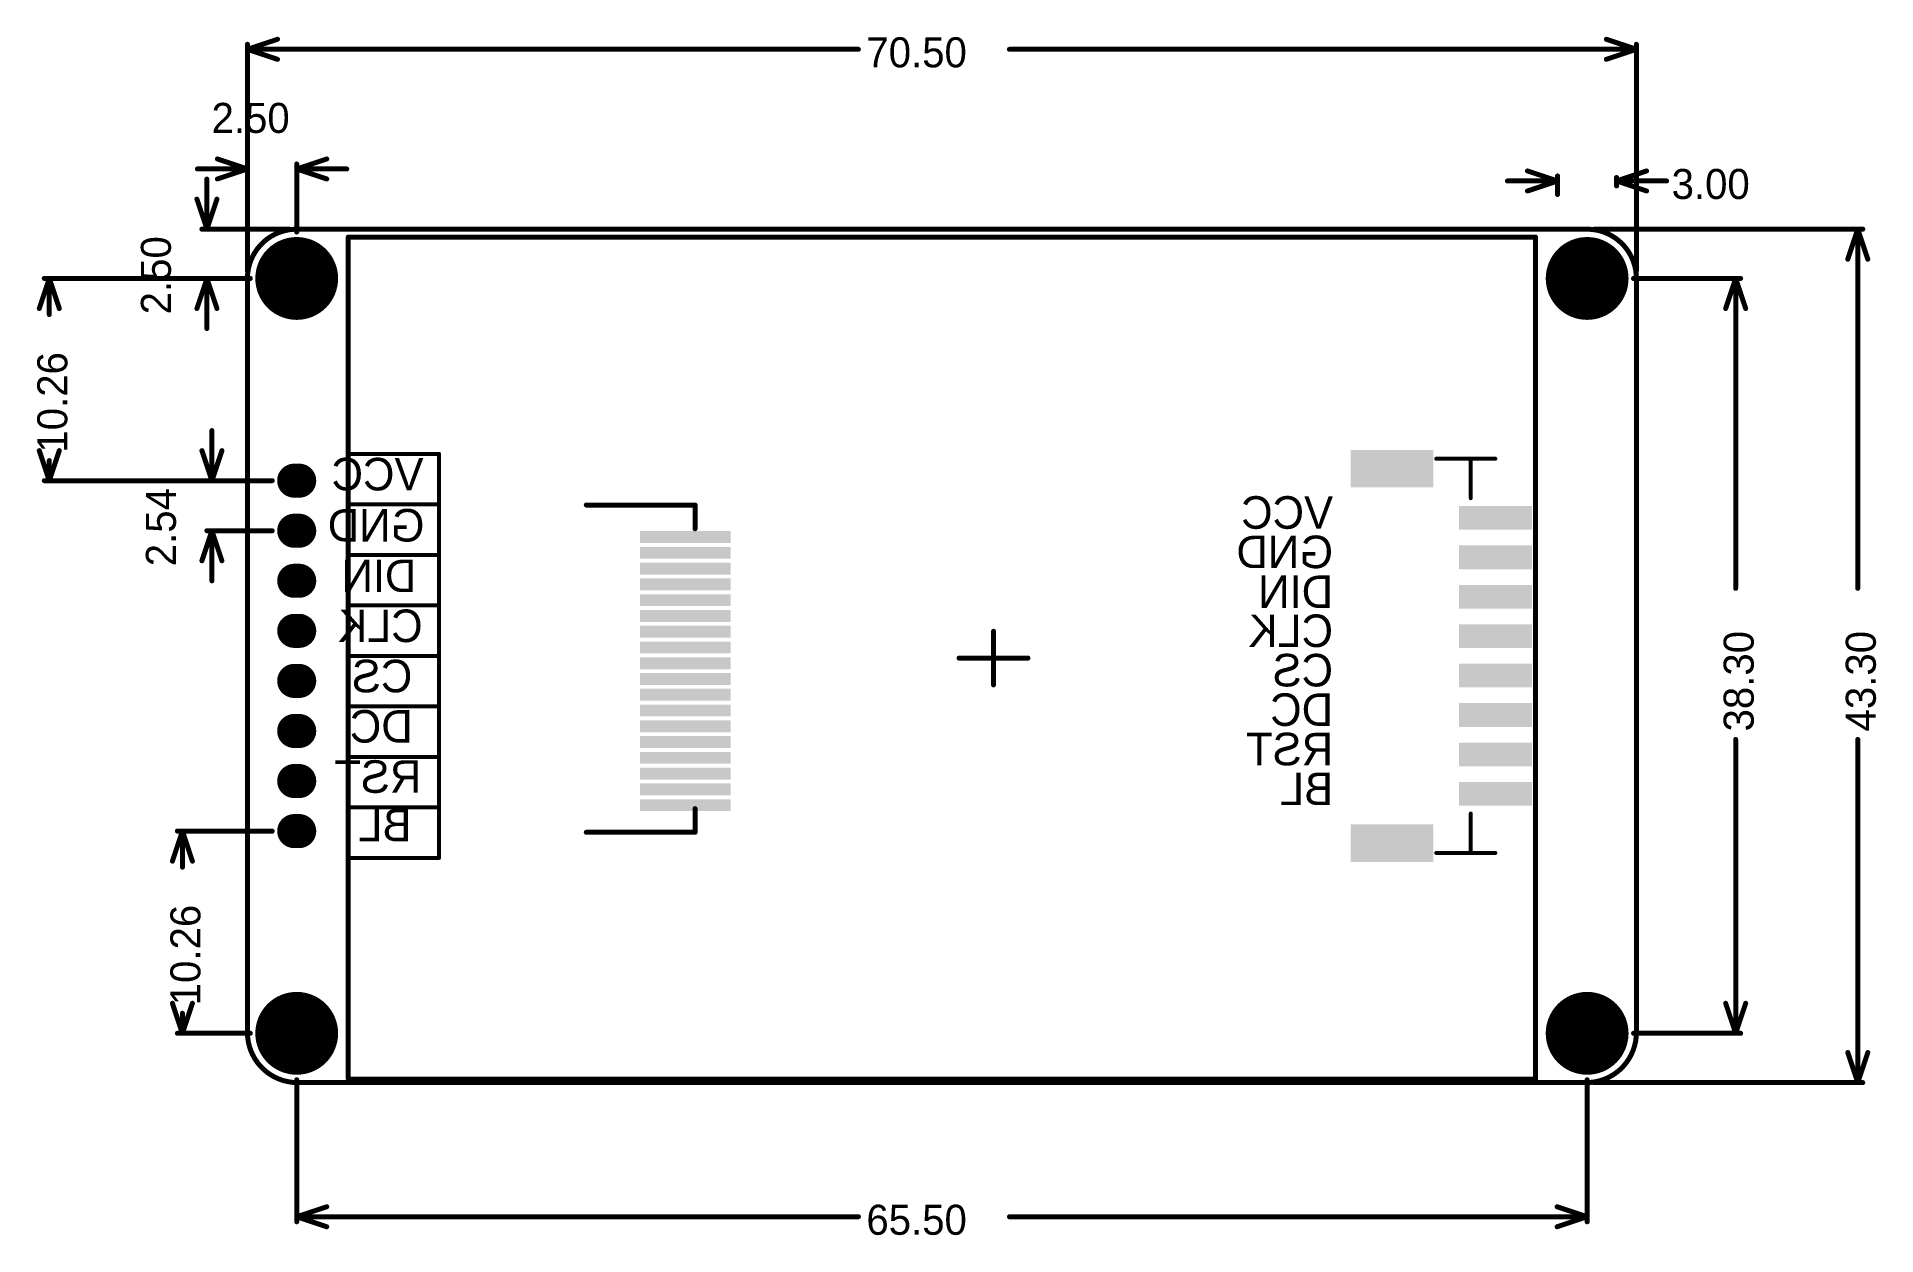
# Model space of a CAD drawing. Header units: millimetres. Extents: x 69.3 to 162.7, y 56.7 to 117.5.
import ezdxf

# ---------------------------------------------------------------- set-up
doc = ezdxf.new("R2010")
doc.units = ezdxf.units.MM
for name, color, linetype in [('BottomLayer', 5, 'Continuous'), ('BottomOverlay', 54, 'Continuous'), ('BottomPaste', 16, 'Continuous'), ('BottomSolder', 6, 'Continuous'), ('KeepOutLayer', 6, 'Continuous'), ('MultiLayer', 9, 'Continuous'), ('PadHoleLayer', 156, 'Continuous'), ('TopLayer', 1, 'Continuous'), ('TopOverlay', 2, 'Continuous'), ('TopPaste', 8, 'Continuous'), ('TopSolder', 216, 'Continuous')]:
    doc.layers.add(name, color=color, linetype=linetype)

# ---------------------------------------------------------------- blocks, each defined once
blk = doc.blocks.new('SIP_8_B_1')
at = {"layer": 'BottomLayer', "const_width": 1.524}
for points in [[(-0.127, 17.78), (0.127, 17.78)], [(-0.127, 15.24), (0.127, 15.24)], [(-0.127, 12.7), (0.127, 12.7)], [(-0.127, 10.16), (0.127, 10.16)], [(-0.127, 7.62), (0.127, 7.62)], [(-0.127, 5.08), (0.127, 5.08)], [(-0.127, 2.54), (0.127, 2.54)], [(-0.127, 0), (0.127, 0)]]:
    blk.add_lwpolyline(points, dxfattribs=at)
at = {"layer": 'BottomLayer', "const_width": 0.762}
for points in [[(-0.508, 17.78, 1), (0.254, 17.78, 1)], [(-0.254, 17.78, 1), (0.508, 17.78, 1)], [(-0.508, 15.24, 1), (0.254, 15.24, 1)], [(-0.254, 15.24, 1), (0.508, 15.24, 1)], [(-0.508, 12.7, 1), (0.254, 12.7, 1)], [(-0.254, 12.7, 1), (0.508, 12.7, 1)], [(-0.508, 10.16, 1), (0.254, 10.16, 1)], [(-0.254, 10.16, 1), (0.508, 10.16, 1)], [(-0.508, 7.62, 1), (0.254, 7.62, 1)], [(-0.254, 7.62, 1), (0.508, 7.62, 1)], [(-0.508, 5.08, 1), (0.254, 5.08, 1)], [(-0.254, 5.08, 1), (0.508, 5.08, 1)], [(-0.508, 2.54, 1), (0.254, 2.54, 1)], [(-0.254, 2.54, 1), (0.508, 2.54, 1)], [(-0.508, 0, 1), (0.254, 0, 1)], [(-0.254, 0, 1), (0.508, 0, 1)]]:
    blk.add_lwpolyline(points, format="xyb", close=True, dxfattribs=at)
at = {"layer": 'BottomSolder', "const_width": 1.7272}
for points in [[(-0.127, 17.78), (0.127, 17.78)], [(-0.127, 15.24), (0.127, 15.24)], [(-0.127, 12.7), (0.127, 12.7)], [(-0.127, 10.16), (0.127, 10.16)], [(-0.127, 7.62), (0.127, 7.62)], [(-0.127, 5.08), (0.127, 5.08)], [(-0.127, 2.54), (0.127, 2.54)], [(-0.127, 0), (0.127, 0)]]:
    blk.add_lwpolyline(points, dxfattribs=at)
at = {"layer": 'BottomSolder', "const_width": 0.8636}
for points in [[(-0.5588, 17.78, 1), (0.3048, 17.78, 1)], [(-0.3048, 17.78, 1), (0.5588, 17.78, 1)], [(-0.5588, 15.24, 1), (0.3048, 15.24, 1)], [(-0.3048, 15.24, 1), (0.5588, 15.24, 1)], [(-0.5588, 12.7, 1), (0.3048, 12.7, 1)], [(-0.3048, 12.7, 1), (0.5588, 12.7, 1)], [(-0.5588, 10.16, 1), (0.3048, 10.16, 1)], [(-0.3048, 10.16, 1), (0.5588, 10.16, 1)], [(-0.5588, 7.62, 1), (0.3048, 7.62, 1)], [(-0.3048, 7.62, 1), (0.5588, 7.62, 1)], [(-0.5588, 5.08, 1), (0.3048, 5.08, 1)], [(-0.3048, 5.08, 1), (0.5588, 5.08, 1)], [(-0.5588, 2.54, 1), (0.3048, 2.54, 1)], [(-0.3048, 2.54, 1), (0.5588, 2.54, 1)], [(-0.5588, 0, 1), (0.3048, 0, 1)], [(-0.3048, 0, 1), (0.5588, 0, 1)]]:
    blk.add_lwpolyline(points, format="xyb", close=True, dxfattribs=at)
at = {"layer": 'MultiLayer', "const_width": 1.524}
for points in [[(-0.127, 17.78), (0.127, 17.78)], [(-0.127, 15.24), (0.127, 15.24)], [(-0.127, 12.7), (0.127, 12.7)], [(-0.127, 10.16), (0.127, 10.16)], [(-0.127, 7.62), (0.127, 7.62)], [(-0.127, 5.08), (0.127, 5.08)], [(-0.127, 2.54), (0.127, 2.54)], [(-0.127, 0), (0.127, 0)]]:
    blk.add_lwpolyline(points, dxfattribs=at)
at = {"layer": 'MultiLayer', "const_width": 0.762}
for points in [[(-0.508, 17.78, 1), (0.254, 17.78, 1)], [(-0.254, 17.78, 1), (0.508, 17.78, 1)], [(-0.508, 15.24, 1), (0.254, 15.24, 1)], [(-0.254, 15.24, 1), (0.508, 15.24, 1)], [(-0.508, 12.7, 1), (0.254, 12.7, 1)], [(-0.254, 12.7, 1), (0.508, 12.7, 1)], [(-0.508, 10.16, 1), (0.254, 10.16, 1)], [(-0.254, 10.16, 1), (0.508, 10.16, 1)], [(-0.508, 7.62, 1), (0.254, 7.62, 1)], [(-0.254, 7.62, 1), (0.508, 7.62, 1)], [(-0.508, 5.08, 1), (0.254, 5.08, 1)], [(-0.254, 5.08, 1), (0.508, 5.08, 1)], [(-0.508, 2.54, 1), (0.254, 2.54, 1)], [(-0.254, 2.54, 1), (0.508, 2.54, 1)], [(-0.508, 0, 1), (0.254, 0, 1)], [(-0.254, 0, 1), (0.508, 0, 1)]]:
    blk.add_lwpolyline(points, format="xyb", close=True, dxfattribs=at)
at = {"layer": 'PadHoleLayer', "const_width": 0.4445}
for points in [[(-0.22225, 17.78, 1), (0.22225, 17.78, 1)], [(-0.22225, 15.24, 1), (0.22225, 15.24, 1)], [(-0.22225, 12.7, 1), (0.22225, 12.7, 1)], [(-0.22225, 10.16, 1), (0.22225, 10.16, 1)], [(-0.22225, 7.62, 1), (0.22225, 7.62, 1)], [(-0.22225, 5.08, 1), (0.22225, 5.08, 1)], [(-0.22225, 2.54, 1), (0.22225, 2.54, 1)], [(-0.22225, 0, 1), (0.22225, 0, 1)]]:
    blk.add_lwpolyline(points, format="xyb", close=True, dxfattribs=at)
at = {"layer": 'TopLayer', "const_width": 1.524}
for points in [[(-0.127, 17.78), (0.127, 17.78)], [(-0.127, 15.24), (0.127, 15.24)], [(-0.127, 12.7), (0.127, 12.7)], [(-0.127, 10.16), (0.127, 10.16)], [(-0.127, 7.62), (0.127, 7.62)], [(-0.127, 5.08), (0.127, 5.08)], [(-0.127, 2.54), (0.127, 2.54)], [(-0.127, 0), (0.127, 0)]]:
    blk.add_lwpolyline(points, dxfattribs=at)
at = {"layer": 'TopLayer', "const_width": 0.762}
for points in [[(-0.508, 17.78, 1), (0.254, 17.78, 1)], [(-0.254, 17.78, 1), (0.508, 17.78, 1)], [(-0.508, 15.24, 1), (0.254, 15.24, 1)], [(-0.254, 15.24, 1), (0.508, 15.24, 1)], [(-0.508, 12.7, 1), (0.254, 12.7, 1)], [(-0.254, 12.7, 1), (0.508, 12.7, 1)], [(-0.508, 10.16, 1), (0.254, 10.16, 1)], [(-0.254, 10.16, 1), (0.508, 10.16, 1)], [(-0.508, 7.62, 1), (0.254, 7.62, 1)], [(-0.254, 7.62, 1), (0.508, 7.62, 1)], [(-0.508, 5.08, 1), (0.254, 5.08, 1)], [(-0.254, 5.08, 1), (0.508, 5.08, 1)], [(-0.508, 2.54, 1), (0.254, 2.54, 1)], [(-0.254, 2.54, 1), (0.508, 2.54, 1)], [(-0.508, 0, 1), (0.254, 0, 1)], [(-0.254, 0, 1), (0.508, 0, 1)]]:
    blk.add_lwpolyline(points, format="xyb", close=True, dxfattribs=at)
at = {"layer": 'TopSolder', "const_width": 1.7272}
for points in [[(-0.127, 17.78), (0.127, 17.78)], [(-0.127, 15.24), (0.127, 15.24)], [(-0.127, 12.7), (0.127, 12.7)], [(-0.127, 10.16), (0.127, 10.16)], [(-0.127, 7.62), (0.127, 7.62)], [(-0.127, 5.08), (0.127, 5.08)], [(-0.127, 2.54), (0.127, 2.54)], [(-0.127, 0), (0.127, 0)]]:
    blk.add_lwpolyline(points, dxfattribs=at)
at = {"layer": 'TopSolder', "const_width": 0.8636}
for points in [[(-0.5588, 17.78, 1), (0.3048, 17.78, 1)], [(-0.3048, 17.78, 1), (0.5588, 17.78, 1)], [(-0.5588, 15.24, 1), (0.3048, 15.24, 1)], [(-0.3048, 15.24, 1), (0.5588, 15.24, 1)], [(-0.5588, 12.7, 1), (0.3048, 12.7, 1)], [(-0.3048, 12.7, 1), (0.5588, 12.7, 1)], [(-0.5588, 10.16, 1), (0.3048, 10.16, 1)], [(-0.3048, 10.16, 1), (0.5588, 10.16, 1)], [(-0.5588, 7.62, 1), (0.3048, 7.62, 1)], [(-0.3048, 7.62, 1), (0.5588, 7.62, 1)], [(-0.5588, 5.08, 1), (0.3048, 5.08, 1)], [(-0.3048, 5.08, 1), (0.5588, 5.08, 1)], [(-0.5588, 2.54, 1), (0.3048, 2.54, 1)], [(-0.3048, 2.54, 1), (0.5588, 2.54, 1)], [(-0.5588, 0, 1), (0.3048, 0, 1)], [(-0.3048, 0, 1), (0.5588, 0, 1)]]:
    blk.add_lwpolyline(points, format="xyb", close=True, dxfattribs=at)
blk = doc.blocks.new('SMT_PH2_0_8P_B_3')
at = {"layer": 'BottomLayer'}
for points in [[(-8.65, 0.625), (-8.65, 4.625), (-10.35, 0.625), (-10.35, 4.625)], [(10.35, 0.625), (10.35, 4.625), (8.65, 0.625), (8.65, 4.625)], [(-6.5, -4.375), (-6.5, -0.875), (-7.5, -4.375), (-7.5, -0.875)], [(-4.5, -4.375), (-4.5, -0.875), (-5.5, -4.375), (-5.5, -0.875)], [(-2.5, -4.375), (-2.5, -0.875), (-3.5, -4.375), (-3.5, -0.875)], [(-0.5, -4.375), (-0.5, -0.875), (-1.5, -4.375), (-1.5, -0.875)], [(1.5, -4.375), (1.5, -0.875), (0.5, -4.375), (0.5, -0.875)], [(3.5, -4.375), (3.5, -0.875), (2.5, -4.375), (2.5, -0.875)], [(5.5, -4.375), (5.5, -0.875), (4.5, -4.375), (4.5, -0.875)], [(7.5, -4.375), (7.5, -0.875), (6.5, -4.375), (6.5, -0.875)]]:
    blk.add_solid(points, dxfattribs=at)
at = {"layer": 'BottomOverlay', "const_width": 0.203}
for points in [[(-10, -2.625), (-10, 0.375)], [(10, -2.625), (10, 0.375)], [(-8, -1.375), (-10, -1.375)], [(10, -1.375), (8, -1.375)]]:
    blk.add_lwpolyline(points, dxfattribs=at)
at = {"layer": 'BottomOverlay', "const_width": 0.102}
for points in [[(-10.051, 0.375, 1), (-9.949, 0.375, 1)], [(9.949, 0.375, 1), (10.051, 0.375, 1)], [(-10.051, -1.375, 1), (-9.949, -1.375, 1)], [(-8.051, -1.375, 1), (-7.949, -1.375, 1)], [(7.949, -1.375, 1), (8.051, -1.375, 1)], [(9.949, -1.375, 1), (10.051, -1.375, 1)], [(-10.051, -2.625, 1), (-9.949, -2.625, 1)], [(9.949, -2.625, 1), (10.051, -2.625, 1)]]:
    blk.add_lwpolyline(points, format="xyb", close=True, dxfattribs=at)
at = {"layer": 'BottomPaste'}
for points in [[(-8.65, 0.625), (-8.65, 4.625), (-10.35, 0.625), (-10.35, 4.625)], [(10.35, 0.625), (10.35, 4.625), (8.65, 0.625), (8.65, 4.625)], [(-6.5, -4.375), (-6.5, -0.875), (-7.5, -4.375), (-7.5, -0.875)], [(-4.5, -4.375), (-4.5, -0.875), (-5.5, -4.375), (-5.5, -0.875)], [(-2.5, -4.375), (-2.5, -0.875), (-3.5, -4.375), (-3.5, -0.875)], [(-0.5, -4.375), (-0.5, -0.875), (-1.5, -4.375), (-1.5, -0.875)], [(1.5, -4.375), (1.5, -0.875), (0.5, -4.375), (0.5, -0.875)], [(3.5, -4.375), (3.5, -0.875), (2.5, -4.375), (2.5, -0.875)], [(5.5, -4.375), (5.5, -0.875), (4.5, -4.375), (4.5, -0.875)], [(7.5, -4.375), (7.5, -0.875), (6.5, -4.375), (6.5, -0.875)]]:
    blk.add_solid(points, dxfattribs=at)
at = {"layer": 'BottomSolder'}
for points in [[(-8.548, 0.523), (-8.548, 4.727), (-10.452, 0.523), (-10.452, 4.727)], [(10.452, 0.523), (10.452, 4.727), (8.548, 0.523), (8.548, 4.727)], [(-6.398, -4.477), (-6.398, -0.773), (-7.602, -4.477), (-7.602, -0.773)], [(-4.398, -4.477), (-4.398, -0.773), (-5.602, -4.477), (-5.602, -0.773)], [(-2.398, -4.477), (-2.398, -0.773), (-3.602, -4.477), (-3.602, -0.773)], [(-0.398, -4.477), (-0.398, -0.773), (-1.602, -4.477), (-1.602, -0.773)], [(1.602, -4.477), (1.602, -0.773), (0.398, -4.477), (0.398, -0.773)], [(3.602, -4.477), (3.602, -0.773), (2.398, -4.477), (2.398, -0.773)], [(5.602, -4.477), (5.602, -0.773), (4.398, -4.477), (4.398, -0.773)], [(7.602, -4.477), (7.602, -0.773), (6.398, -4.477), (6.398, -0.773)]]:
    blk.add_solid(points, dxfattribs=at)
blk = doc.blocks.new('2_4_____LCD_M______4')
at = {"layer": 'TopLayer'}
for points in [[(15.02, 14.9), (15.42, 14.9), (15.02, 19.3), (15.42, 19.3)], [(15.82, 14.9), (16.22, 14.9), (15.82, 19.3), (16.22, 19.3)], [(16.62, 14.9), (17.02, 14.9), (16.62, 19.3), (17.02, 19.3)], [(17.42, 14.9), (17.82, 14.9), (17.42, 19.3), (17.82, 19.3)], [(18.22, 14.9), (18.62, 14.9), (18.22, 19.3), (18.62, 19.3)], [(19.02, 14.9), (19.42, 14.9), (19.02, 19.3), (19.42, 19.3)], [(19.82, 14.9), (20.22, 14.9), (19.82, 19.3), (20.22, 19.3)], [(20.62, 14.9), (21.02, 14.9), (20.62, 19.3), (21.02, 19.3)], [(21.42, 14.9), (21.82, 14.9), (21.42, 19.3), (21.82, 19.3)], [(22.22, 14.9), (22.62, 14.9), (22.22, 19.3), (22.62, 19.3)], [(23.02, 14.9), (23.42, 14.9), (23.02, 19.3), (23.42, 19.3)], [(23.82, 14.9), (24.22, 14.9), (23.82, 19.3), (24.22, 19.3)], [(24.62, 14.9), (25.02, 14.9), (24.62, 19.3), (25.02, 19.3)], [(25.42, 14.9), (25.82, 14.9), (25.42, 19.3), (25.82, 19.3)], [(26.22, 14.9), (26.62, 14.9), (26.22, 19.3), (26.62, 19.3)], [(27.02, 14.9), (27.42, 14.9), (27.02, 19.3), (27.42, 19.3)], [(27.82, 14.9), (28.22, 14.9), (27.82, 19.3), (28.22, 19.3)], [(28.62, 14.9), (29.02, 14.9), (28.62, 19.3), (29.02, 19.3)]]:
    blk.add_solid(points, dxfattribs=at)
at = {"layer": 'TopOverlay', "const_width": 0.254}
for points in [[(0, 0), (0, 60.26)], [(42.72, 60.26), (0, 60.26)], [(42.72, 0), (42.72, 60.26)], [(21.36, 31), (21.36, 34.5)], [(22.72, 32.75), (20, 32.75)], [(42.72, 0), (0, 0)]]:
    blk.add_lwpolyline(points, dxfattribs=at)
at = {"layer": 'TopOverlay', "const_width": 0.127}
for points in [[(-0.064, 60.26, 1), (0.064, 60.26, 1)], [(-0.064, 60.26, 1), (0.064, 60.26, 1)], [(42.657, 60.26, 1), (42.784, 60.26, 1)], [(42.657, 60.26, 1), (42.784, 60.26, 1)], [(21.297, 34.5, 1), (21.424, 34.5, 1)], [(19.937, 32.75, 1), (20.064, 32.75, 1)], [(22.657, 32.75, 1), (22.784, 32.75, 1)], [(21.297, 31, 1), (21.424, 31, 1)], [(-0.064, 0, 1), (0.064, 0, 1)], [(-0.064, 0, 1), (0.064, 0, 1)], [(42.657, 0, 1), (42.784, 0, 1)], [(42.657, 0, 1), (42.784, 0, 1)]]:
    blk.add_lwpolyline(points, format="xyb", close=True, dxfattribs=at)
at = {"layer": 'TopPaste'}
for points in [[(15.02, 14.9), (15.42, 14.9), (15.02, 19.3), (15.42, 19.3)], [(15.82, 14.9), (16.22, 14.9), (15.82, 19.3), (16.22, 19.3)], [(16.62, 14.9), (17.02, 14.9), (16.62, 19.3), (17.02, 19.3)], [(17.42, 14.9), (17.82, 14.9), (17.42, 19.3), (17.82, 19.3)], [(18.22, 14.9), (18.62, 14.9), (18.22, 19.3), (18.62, 19.3)], [(19.02, 14.9), (19.42, 14.9), (19.02, 19.3), (19.42, 19.3)], [(19.82, 14.9), (20.22, 14.9), (19.82, 19.3), (20.22, 19.3)], [(20.62, 14.9), (21.02, 14.9), (20.62, 19.3), (21.02, 19.3)], [(21.42, 14.9), (21.82, 14.9), (21.42, 19.3), (21.82, 19.3)], [(22.22, 14.9), (22.62, 14.9), (22.22, 19.3), (22.62, 19.3)], [(23.02, 14.9), (23.42, 14.9), (23.02, 19.3), (23.42, 19.3)], [(23.82, 14.9), (24.22, 14.9), (23.82, 19.3), (24.22, 19.3)], [(24.62, 14.9), (25.02, 14.9), (24.62, 19.3), (25.02, 19.3)], [(25.42, 14.9), (25.82, 14.9), (25.42, 19.3), (25.82, 19.3)], [(26.22, 14.9), (26.62, 14.9), (26.22, 19.3), (26.62, 19.3)], [(27.02, 14.9), (27.42, 14.9), (27.02, 19.3), (27.42, 19.3)], [(27.82, 14.9), (28.22, 14.9), (27.82, 19.3), (28.22, 19.3)], [(28.62, 14.9), (29.02, 14.9), (28.62, 19.3), (29.02, 19.3)]]:
    blk.add_solid(points, dxfattribs=at)
at = {"layer": 'TopSolder'}
for points in [[(14.918, 14.798), (15.522, 14.798), (14.918, 19.402), (15.522, 19.402)], [(15.718, 14.798), (16.322, 14.798), (15.718, 19.402), (16.322, 19.402)], [(16.518, 14.798), (17.122, 14.798), (16.518, 19.402), (17.122, 19.402)], [(17.318, 14.798), (17.922, 14.798), (17.318, 19.402), (17.922, 19.402)], [(18.118, 14.798), (18.722, 14.798), (18.118, 19.402), (18.722, 19.402)], [(18.918, 14.798), (19.522, 14.798), (18.918, 19.402), (19.522, 19.402)], [(19.718, 14.798), (20.322, 14.798), (19.718, 19.402), (20.322, 19.402)], [(20.518, 14.798), (21.122, 14.798), (20.518, 19.402), (21.122, 19.402)], [(21.318, 14.798), (21.922, 14.798), (21.318, 19.402), (21.922, 19.402)], [(22.118, 14.798), (22.722, 14.798), (22.118, 19.402), (22.722, 19.402)], [(22.918, 14.798), (23.522, 14.798), (22.918, 19.402), (23.522, 19.402)], [(23.718, 14.798), (24.322, 14.798), (23.718, 19.402), (24.322, 19.402)], [(24.518, 14.798), (25.122, 14.798), (24.518, 19.402), (25.122, 19.402)], [(25.318, 14.798), (25.922, 14.798), (25.318, 19.402), (25.922, 19.402)], [(26.118, 14.798), (26.722, 14.798), (26.118, 19.402), (26.722, 19.402)], [(26.918, 14.798), (27.522, 14.798), (26.918, 19.402), (27.522, 19.402)], [(27.718, 14.798), (28.322, 14.798), (27.718, 19.402), (28.322, 19.402)], [(28.518, 14.798), (29.122, 14.798), (28.518, 19.402), (29.122, 19.402)]]:
    blk.add_solid(points, dxfattribs=at)

msp = doc.modelspace()

# ---------------------------------------------------------------- linework, layer by layer
at = {"layer": 'BottomLayer', "const_width": 2}
for points in [[(81.506, 105.265, 1), (83.506, 105.265, 1)], [(147.006, 105.265, 1), (149.006, 105.265, 1)], [(81.506, 66.965, 1), (83.506, 66.965, 1)], [(147.006, 66.965, 1), (149.006, 66.965, 1)]]:
    msp.add_lwpolyline(points, format="xyb", close=True, dxfattribs=at)
at = {"layer": 'BottomOverlay', "const_width": 0.203}
for points in [[(85.133, 96.365), (89.731, 96.365)], [(85.133, 75.868), (85.133, 96.365)], [(89.731, 75.868), (89.731, 96.312)], [(85.133, 93.803), (89.705, 93.803)], [(85.133, 91.241), (89.705, 91.241)], [(85.133, 88.679), (89.705, 88.679)], [(85.133, 86.117), (89.705, 86.117)], [(85.133, 83.554), (89.705, 83.554)], [(85.133, 80.992), (89.705, 80.992)], [(85.133, 78.43), (89.705, 78.43)], [(85.133, 75.868), (89.731, 75.868)]]:
    msp.add_lwpolyline(points, dxfattribs=at)
at = {"layer": 'BottomOverlay', "const_width": 0.102}
for points in [[(85.083, 96.365, 1), (85.184, 96.365, 1)], [(85.083, 96.365, 1), (85.184, 96.365, 1)], [(89.68, 96.365, 1), (89.782, 96.365, 1)], [(89.68, 96.312, 1), (89.782, 96.312, 1)], [(85.083, 93.803, 1), (85.184, 93.803, 1)], [(89.655, 93.803, 1), (89.756, 93.803, 1)], [(85.083, 91.241, 1), (85.184, 91.241, 1)], [(89.655, 91.241, 1), (89.756, 91.241, 1)], [(85.083, 88.679, 1), (85.184, 88.679, 1)], [(89.655, 88.679, 1), (89.756, 88.679, 1)], [(85.083, 86.117, 1), (85.184, 86.117, 1)], [(89.655, 86.117, 1), (89.756, 86.117, 1)], [(85.083, 83.554, 1), (85.184, 83.554, 1)], [(89.655, 83.554, 1), (89.756, 83.554, 1)], [(85.083, 80.992, 1), (85.184, 80.992, 1)], [(89.655, 80.992, 1), (89.756, 80.992, 1)], [(85.083, 78.43, 1), (85.184, 78.43, 1)], [(89.655, 78.43, 1), (89.756, 78.43, 1)], [(85.083, 75.868, 1), (85.184, 75.868, 1)], [(85.083, 75.868, 1), (85.184, 75.868, 1)], [(89.68, 75.868, 1), (89.782, 75.868, 1)], [(89.68, 75.868, 1), (89.782, 75.868, 1)]]:
    msp.add_lwpolyline(points, format="xyb", close=True, dxfattribs=at)
at = {"layer": 'BottomSolder', "const_width": 2.102}
for points in [[(81.456, 105.265, 1), (83.557, 105.265, 1)], [(146.956, 105.265, 1), (149.057, 105.265, 1)], [(81.456, 66.965, 1), (83.557, 66.965, 1)], [(146.956, 66.965, 1), (149.057, 66.965, 1)]]:
    msp.add_lwpolyline(points, format="xyb", close=True, dxfattribs=at)
at = {"layer": 'KeepOutLayer', "const_width": 0.254}
for points in [[(80.006, 116.891), (81.53, 117.399)], [(80.006, 105.646), (80.006, 117.145)], [(80.006, 116.891), (111.016, 116.891)], [(80.006, 116.891), (81.53, 116.383)], [(118.684, 116.891), (150.506, 116.891)], [(148.982, 117.399), (150.506, 116.891)], [(148.982, 116.383), (150.506, 116.891)], [(150.506, 105.646), (150.506, 117.145)], [(78.482, 111.328), (80.006, 110.82)], [(80.006, 105.646), (80.006, 111.074)], [(82.506, 110.82), (84.03, 111.328)], [(82.506, 107.621), (82.506, 111.074)], [(77.466, 110.82), (80.006, 110.82)], [(77.949, 107.765), (77.949, 110.305)], [(78.482, 110.312), (80.006, 110.82)], [(82.506, 110.82), (85.046, 110.82)], [(82.506, 110.82), (84.03, 110.312)], [(143.964, 110.211), (146.504, 110.211)], [(144.98, 110.719), (146.504, 110.211)], [(144.98, 109.703), (146.504, 110.211)], [(146.504, 109.525), (146.504, 110.465)], [(149.501, 110.211), (151.025, 110.719)], [(149.501, 109.957), (149.501, 110.389)], [(149.501, 110.211), (152.041, 110.211)], [(149.501, 110.211), (151.025, 109.703)], [(77.441, 109.289), (77.949, 107.765)], [(77.949, 107.765), (78.457, 109.289)], [(77.695, 107.765), (82.125, 107.765)], [(82.506, 107.765), (148.006, 107.765)], [(148.387, 107.765), (161.998, 107.765)], [(161.236, 106.241), (161.744, 107.765)], [(161.744, 89.543), (161.744, 107.765)], [(161.744, 107.765), (162.252, 106.241)], [(69.44, 103.741), (69.948, 105.265)], [(69.694, 105.265), (80.151, 105.265)], [(69.948, 103.436), (69.948, 105.265)], [(69.948, 105.265), (70.456, 103.741)], [(77.441, 103.741), (77.949, 105.265)], [(77.695, 105.265), (80.151, 105.265)], [(77.949, 102.725), (77.949, 105.265)], [(77.949, 105.265), (78.457, 103.741)], [(80.006, 67.005), (80.006, 105.265)], [(150.362, 105.265), (155.8, 105.265)], [(150.506, 67.005), (150.506, 105.265)], [(155.038, 103.741), (155.546, 105.265)], [(155.546, 89.543), (155.546, 105.265)], [(155.546, 105.265), (156.054, 103.741)], [(78.203, 95.005), (78.203, 97.545)], [(69.44, 96.529), (69.948, 95.005)], [(69.948, 95.005), (70.456, 96.529)], [(77.695, 96.529), (78.203, 95.005)], [(78.203, 95.005), (78.711, 96.529)], [(69.948, 95.005), (69.948, 96.022)], [(69.694, 95.005), (81.262, 95.005)], [(77.949, 95.005), (81.262, 95.005)], [(77.695, 90.941), (78.203, 92.465)], [(77.949, 92.465), (81.262, 92.465)], [(78.203, 89.925), (78.203, 92.465)], [(78.203, 92.465), (78.711, 90.941)], [(155.546, 66.965), (155.546, 81.875)], [(161.744, 64.465), (161.744, 81.875)], [(76.196, 75.701), (76.704, 77.225)], [(76.45, 77.225), (81.262, 77.225)], [(76.704, 75.396), (76.704, 77.225)], [(76.704, 77.225), (77.212, 75.701)], [(76.196, 68.489), (76.704, 66.965)], [(76.704, 66.965), (77.212, 68.489)], [(155.038, 68.489), (155.546, 66.965)], [(155.546, 66.965), (156.054, 68.489)], [(76.704, 66.965), (76.704, 67.982)], [(76.45, 66.965), (80.151, 66.965)], [(150.362, 66.965), (155.8, 66.965)], [(161.236, 65.989), (161.744, 64.465)], [(161.744, 64.465), (162.252, 65.989)], [(82.506, 57.404), (82.506, 64.61)], [(82.546, 64.465), (147.966, 64.465)], [(148.006, 57.404), (148.006, 64.61)], [(148.347, 64.465), (161.998, 64.465)], [(82.506, 57.658), (84.03, 58.166)], [(146.482, 58.166), (148.006, 57.658)], [(82.506, 57.658), (111.016, 57.658)], [(82.506, 57.658), (84.03, 57.15)], [(118.684, 57.658), (148.006, 57.658)], [(146.482, 57.15), (148.006, 57.658)]]:
    msp.add_lwpolyline(points, dxfattribs=at)
at = {"layer": 'KeepOutLayer', "const_width": 0.127}
for points in [[(79.943, 117.145, 1), (80.07, 117.145, 1)], [(79.943, 116.891, 1), (80.07, 116.891, 1)], [(79.943, 116.891, 1), (80.07, 116.891, 1)], [(79.943, 116.891, 1), (80.07, 116.891, 1)], [(81.467, 117.399, 1), (81.594, 117.399, 1)], [(110.952, 116.891, 1), (111.079, 116.891, 1)], [(118.621, 116.891, 1), (118.748, 116.891, 1)], [(148.919, 117.399, 1), (149.046, 117.399, 1)], [(150.443, 117.145, 1), (150.57, 117.145, 1)], [(150.443, 116.891, 1), (150.57, 116.891, 1)], [(150.443, 116.891, 1), (150.57, 116.891, 1)], [(150.443, 116.891, 1), (150.57, 116.891, 1)], [(81.467, 116.383, 1), (81.594, 116.383, 1)], [(148.919, 116.383, 1), (149.046, 116.383, 1)], [(78.419, 111.328, 1), (78.546, 111.328, 1)], [(79.943, 111.074, 1), (80.07, 111.074, 1)], [(82.443, 111.074, 1), (82.57, 111.074, 1)], [(83.967, 111.328, 1), (84.094, 111.328, 1)], [(77.403, 110.82, 1), (77.53, 110.82, 1)], [(77.885, 110.305, 1), (78.012, 110.305, 1)], [(78.419, 110.312, 1), (78.546, 110.312, 1)], [(79.943, 110.82, 1), (80.07, 110.82, 1)], [(79.943, 110.82, 1), (80.07, 110.82, 1)], [(79.943, 110.82, 1), (80.07, 110.82, 1)], [(82.443, 110.82, 1), (82.57, 110.82, 1)], [(82.443, 110.82, 1), (82.57, 110.82, 1)], [(82.443, 110.82, 1), (82.57, 110.82, 1)], [(83.967, 110.312, 1), (84.094, 110.312, 1)], [(84.983, 110.82, 1), (85.11, 110.82, 1)], [(143.9, 110.211, 1), (144.027, 110.211, 1)], [(144.916, 110.719, 1), (145.043, 110.719, 1)], [(146.44, 110.465, 1), (146.567, 110.465, 1)], [(146.44, 110.211, 1), (146.567, 110.211, 1)], [(146.44, 110.211, 1), (146.567, 110.211, 1)], [(146.44, 110.211, 1), (146.567, 110.211, 1)], [(149.437, 110.389, 1), (149.564, 110.389, 1)], [(149.437, 110.211, 1), (149.564, 110.211, 1)], [(149.437, 110.211, 1), (149.564, 110.211, 1)], [(149.437, 110.211, 1), (149.564, 110.211, 1)], [(150.961, 110.719, 1), (151.088, 110.719, 1)], [(151.977, 110.211, 1), (152.104, 110.211, 1)], [(77.377, 109.289, 1), (77.504, 109.289, 1)], [(78.393, 109.289, 1), (78.52, 109.289, 1)], [(144.916, 109.703, 1), (145.043, 109.703, 1)], [(146.44, 109.525, 1), (146.567, 109.525, 1)], [(149.437, 109.957, 1), (149.564, 109.957, 1)], [(150.961, 109.703, 1), (151.088, 109.703, 1)], [(77.631, 107.765, 1), (77.758, 107.765, 1)], [(77.885, 107.765, 1), (78.012, 107.765, 1)], [(77.885, 107.765, 1), (78.012, 107.765, 1)], [(77.885, 107.765, 1), (78.012, 107.765, 1)], [(82.062, 107.765, 1), (82.189, 107.765, 1)], [(82.443, 107.765, 1), (82.57, 107.765, 1)], [(82.443, 107.765, 1), (82.57, 107.765, 1)], [(82.443, 107.621, 1), (82.57, 107.621, 1)], [(147.943, 107.765, 1), (148.07, 107.765, 1)], [(147.943, 107.765, 1), (148.07, 107.765, 1)], [(148.324, 107.765, 1), (148.451, 107.765, 1)], [(161.68, 107.765, 1), (161.807, 107.765, 1)], [(161.68, 107.765, 1), (161.807, 107.765, 1)], [(161.68, 107.765, 1), (161.807, 107.765, 1)], [(161.934, 107.765, 1), (162.061, 107.765, 1)], [(79.943, 105.646, 1), (80.07, 105.646, 1)], [(79.943, 105.646, 1), (80.07, 105.646, 1)], [(150.443, 105.646, 1), (150.57, 105.646, 1)], [(161.172, 106.241, 1), (161.299, 106.241, 1)], [(162.188, 106.241, 1), (162.315, 106.241, 1)], [(69.63, 105.265, 1), (69.757, 105.265, 1)], [(69.884, 105.265, 1), (70.011, 105.265, 1)], [(69.884, 105.265, 1), (70.011, 105.265, 1)], [(69.884, 105.265, 1), (70.011, 105.265, 1)], [(77.631, 105.265, 1), (77.758, 105.265, 1)], [(77.885, 105.265, 1), (78.012, 105.265, 1)], [(77.885, 105.265, 1), (78.012, 105.265, 1)], [(77.885, 105.265, 1), (78.012, 105.265, 1)], [(79.943, 105.265, 1), (80.07, 105.265, 1)], [(79.943, 105.265, 1), (80.07, 105.265, 1)], [(80.087, 105.265, 1), (80.214, 105.265, 1)], [(80.087, 105.265, 1), (80.214, 105.265, 1)], [(150.298, 105.265, 1), (150.425, 105.265, 1)], [(150.443, 105.265, 1), (150.57, 105.265, 1)], [(150.443, 105.265, 1), (150.57, 105.265, 1)], [(155.482, 105.265, 1), (155.609, 105.265, 1)], [(155.482, 105.265, 1), (155.609, 105.265, 1)], [(155.482, 105.265, 1), (155.609, 105.265, 1)], [(155.736, 105.265, 1), (155.863, 105.265, 1)], [(69.376, 103.741, 1), (69.503, 103.741, 1)], [(70.392, 103.741, 1), (70.519, 103.741, 1)], [(77.377, 103.741, 1), (77.504, 103.741, 1)], [(78.393, 103.741, 1), (78.52, 103.741, 1)], [(154.974, 103.741, 1), (155.101, 103.741, 1)], [(155.99, 103.741, 1), (156.117, 103.741, 1)], [(69.884, 103.436, 1), (70.011, 103.436, 1)], [(77.885, 102.725, 1), (78.012, 102.725, 1)], [(78.139, 97.545, 1), (78.266, 97.545, 1)], [(69.376, 96.529, 1), (69.503, 96.529, 1)], [(70.392, 96.529, 1), (70.519, 96.529, 1)], [(77.631, 96.529, 1), (77.758, 96.529, 1)], [(78.647, 96.529, 1), (78.774, 96.529, 1)], [(69.884, 96.022, 1), (70.011, 96.022, 1)], [(69.63, 95.005, 1), (69.757, 95.005, 1)], [(69.884, 95.005, 1), (70.011, 95.005, 1)], [(69.884, 95.005, 1), (70.011, 95.005, 1)], [(69.884, 95.005, 1), (70.011, 95.005, 1)], [(77.885, 95.005, 1), (78.012, 95.005, 1)], [(78.139, 95.005, 1), (78.266, 95.005, 1)], [(78.139, 95.005, 1), (78.266, 95.005, 1)], [(78.139, 95.005, 1), (78.266, 95.005, 1)], [(81.198, 95.005, 1), (81.325, 95.005, 1)], [(81.198, 95.005, 1), (81.325, 95.005, 1)], [(77.885, 92.465, 1), (78.012, 92.465, 1)], [(78.139, 92.465, 1), (78.266, 92.465, 1)], [(78.139, 92.465, 1), (78.266, 92.465, 1)], [(78.139, 92.465, 1), (78.266, 92.465, 1)], [(81.198, 92.465, 1), (81.325, 92.465, 1)], [(77.631, 90.941, 1), (77.758, 90.941, 1)], [(78.647, 90.941, 1), (78.774, 90.941, 1)], [(78.139, 89.925, 1), (78.266, 89.925, 1)], [(155.482, 89.543, 1), (155.609, 89.543, 1)], [(161.68, 89.543, 1), (161.807, 89.543, 1)], [(155.482, 81.875, 1), (155.609, 81.875, 1)], [(161.68, 81.875, 1), (161.807, 81.875, 1)], [(76.387, 77.225, 1), (76.514, 77.225, 1)], [(76.641, 77.225, 1), (76.768, 77.225, 1)], [(76.641, 77.225, 1), (76.768, 77.225, 1)], [(76.641, 77.225, 1), (76.768, 77.225, 1)], [(81.198, 77.225, 1), (81.325, 77.225, 1)], [(76.133, 75.701, 1), (76.26, 75.701, 1)], [(77.149, 75.701, 1), (77.276, 75.701, 1)], [(76.641, 75.396, 1), (76.768, 75.396, 1)], [(76.133, 68.489, 1), (76.26, 68.489, 1)], [(77.149, 68.489, 1), (77.276, 68.489, 1)], [(154.974, 68.489, 1), (155.101, 68.489, 1)], [(155.99, 68.489, 1), (156.117, 68.489, 1)], [(76.641, 67.982, 1), (76.768, 67.982, 1)], [(76.387, 66.965, 1), (76.514, 66.965, 1)], [(76.641, 66.965, 1), (76.768, 66.965, 1)], [(76.641, 66.965, 1), (76.768, 66.965, 1)], [(76.641, 66.965, 1), (76.768, 66.965, 1)], [(79.943, 67.005, 1), (80.07, 67.005, 1)], [(79.943, 67.005, 1), (80.07, 67.005, 1)], [(80.087, 66.965, 1), (80.214, 66.965, 1)], [(150.298, 66.965, 1), (150.425, 66.965, 1)], [(150.443, 67.005, 1), (150.57, 67.005, 1)], [(150.443, 67.005, 1), (150.57, 67.005, 1)], [(155.482, 66.965, 1), (155.609, 66.965, 1)], [(155.482, 66.965, 1), (155.609, 66.965, 1)], [(155.482, 66.965, 1), (155.609, 66.965, 1)], [(155.736, 66.965, 1), (155.863, 66.965, 1)], [(161.172, 65.989, 1), (161.299, 65.989, 1)], [(162.188, 65.989, 1), (162.315, 65.989, 1)], [(82.443, 64.61, 1), (82.57, 64.61, 1)], [(82.483, 64.465, 1), (82.61, 64.465, 1)], [(82.483, 64.465, 1), (82.61, 64.465, 1)], [(147.903, 64.465, 1), (148.03, 64.465, 1)], [(147.903, 64.465, 1), (148.03, 64.465, 1)], [(147.943, 64.61, 1), (148.07, 64.61, 1)], [(148.284, 64.465, 1), (148.411, 64.465, 1)], [(161.68, 64.465, 1), (161.807, 64.465, 1)], [(161.68, 64.465, 1), (161.807, 64.465, 1)], [(161.68, 64.465, 1), (161.807, 64.465, 1)], [(161.934, 64.465, 1), (162.061, 64.465, 1)], [(83.967, 58.166, 1), (84.094, 58.166, 1)], [(146.419, 58.166, 1), (146.546, 58.166, 1)], [(82.443, 57.658, 1), (82.57, 57.658, 1)], [(82.443, 57.658, 1), (82.57, 57.658, 1)], [(82.443, 57.658, 1), (82.57, 57.658, 1)], [(82.443, 57.404, 1), (82.57, 57.404, 1)], [(83.967, 57.15, 1), (84.094, 57.15, 1)], [(110.952, 57.658, 1), (111.079, 57.658, 1)], [(118.621, 57.658, 1), (118.748, 57.658, 1)], [(146.419, 57.15, 1), (146.546, 57.15, 1)], [(147.943, 57.658, 1), (148.07, 57.658, 1)], [(147.943, 57.658, 1), (148.07, 57.658, 1)], [(147.943, 57.658, 1), (148.07, 57.658, 1)], [(147.943, 57.404, 1), (148.07, 57.404, 1)]]:
    msp.add_lwpolyline(points, format="xyb", close=True, dxfattribs=at)
at = {"layer": 'KeepOutLayer', "const_width": 0.254}
for points in [[(80.006, 105.265, -0.414214), (82.506, 107.765)], [(148.006, 107.765, -0.414214), (150.506, 105.265)], [(82.546, 64.465, -0.414214), (80.006, 67.005)], [(150.506, 67.005, -0.414214), (147.966, 64.465)]]:
    msp.add_lwpolyline(points, format="xyb", dxfattribs=at)
at = {"layer": 'MultiLayer', "const_width": 2}
for points in [[(81.506, 105.265, 1), (83.506, 105.265, 1)], [(147.006, 105.265, 1), (149.006, 105.265, 1)], [(81.506, 66.965, 1), (83.506, 66.965, 1)], [(147.006, 66.965, 1), (149.006, 66.965, 1)]]:
    msp.add_lwpolyline(points, format="xyb", close=True, dxfattribs=at)
at = {"layer": 'PadHoleLayer', "const_width": 1.5}
for points in [[(81.756, 105.265, 1), (83.256, 105.265, 1)], [(147.256, 105.265, 1), (148.756, 105.265, 1)], [(81.756, 66.965, 1), (83.256, 66.965, 1)], [(147.256, 66.965, 1), (148.756, 66.965, 1)]]:
    msp.add_lwpolyline(points, format="xyb", close=True, dxfattribs=at)
at = {"layer": 'TopLayer', "const_width": 2}
for points in [[(81.506, 105.265, 1), (83.506, 105.265, 1)], [(147.006, 105.265, 1), (149.006, 105.265, 1)], [(81.506, 66.965, 1), (83.506, 66.965, 1)], [(147.006, 66.965, 1), (149.006, 66.965, 1)]]:
    msp.add_lwpolyline(points, format="xyb", close=True, dxfattribs=at)
at = {"layer": 'TopOverlay', "const_width": 0.254}
for points in [[(97.206, 93.77), (102.726, 93.77)], [(102.726, 92.565), (102.726, 93.77)], [(102.726, 77.165), (102.726, 78.365)], [(97.206, 77.165), (102.706, 77.165)]]:
    msp.add_lwpolyline(points, dxfattribs=at)
at = {"layer": 'TopOverlay', "const_width": 0.127}
for points in [[(97.143, 93.77, 1), (97.27, 93.77, 1)], [(102.663, 93.77, 1), (102.79, 93.77, 1)], [(102.663, 93.77, 1), (102.79, 93.77, 1)], [(102.663, 92.565, 1), (102.79, 92.565, 1)], [(102.663, 78.365, 1), (102.79, 78.365, 1)], [(97.143, 77.165, 1), (97.27, 77.165, 1)], [(102.643, 77.165, 1), (102.77, 77.165, 1)], [(102.663, 77.165, 1), (102.79, 77.165, 1)]]:
    msp.add_lwpolyline(points, format="xyb", close=True, dxfattribs=at)
at = {"layer": 'TopSolder', "const_width": 2.102}
for points in [[(81.456, 105.265, 1), (83.557, 105.265, 1)], [(146.956, 105.265, 1), (149.057, 105.265, 1)], [(81.456, 66.965, 1), (83.557, 66.965, 1)], [(146.956, 66.965, 1), (149.057, 66.965, 1)]]:
    msp.add_lwpolyline(points, format="xyb", close=True, dxfattribs=at)

# ---------------------------------------------------------------- block references
for name, p, rotation in [('2_4_____LCD_M______4', (85.126, 107.363), 270), ('SMT_PH2_0_8P_B_3', (140.723, 86.117), 90), ('SIP_8_B_1', (82.506, 95.005), 180)]:
    msp.add_blockref(name, p, dxfattribs=dict(rotation=rotation))

# ---------------------------------------------------------------- texts
at = {"layer": 'BottomOverlay', "text_generation_flag": 2}
for s, p in [('VCC', (88.943, 94.511)), ('GND', (88.991, 91.917)), ('VCC', (135.113, 92.565)), ('GND', (135.113, 90.566)), ('DIN', (88.581, 89.349)), ('DIN', (135.113, 88.546)), ('CLK', (88.903, 86.816)), ('CLK', (135.113, 86.564)), ('CS', (88.377, 84.267)), ('CS', (135.113, 84.565)), ('DC', (135.113, 82.563)), ('DC', (88.397, 81.716)), ('RST', (135.113, 80.564)), ('RST', (88.83, 79.167)), ('BL', (135.113, 78.544)), ('BL', (88.33, 76.706))]:
    msp.add_text(s, height=1.651, rotation=360, dxfattribs=at).set_placement(p)
at = {"layer": 'KeepOutLayer'}
for s, p in [('70.50', (111.422, 115.977)), ('2.50', (78.184, 112.649)), ('3.00', (152.295, 109.297)), ('65.50', (111.422, 56.744))]:
    msp.add_text(s, height=1.524, dxfattribs=at).set_placement(p)
for s, p in [('2.50', (76.121, 103.443)), ('10.26', (70.862, 96.428)), ('2.54', (76.375, 90.663)), ('38.30', (156.46, 82.281)), ('43.30', (162.658, 82.281)), ('10.26', (77.618, 68.388))]:
    msp.add_text(s, height=1.524, rotation=90, dxfattribs=at).set_placement(p)

doc.saveas('drawing.dxf')
